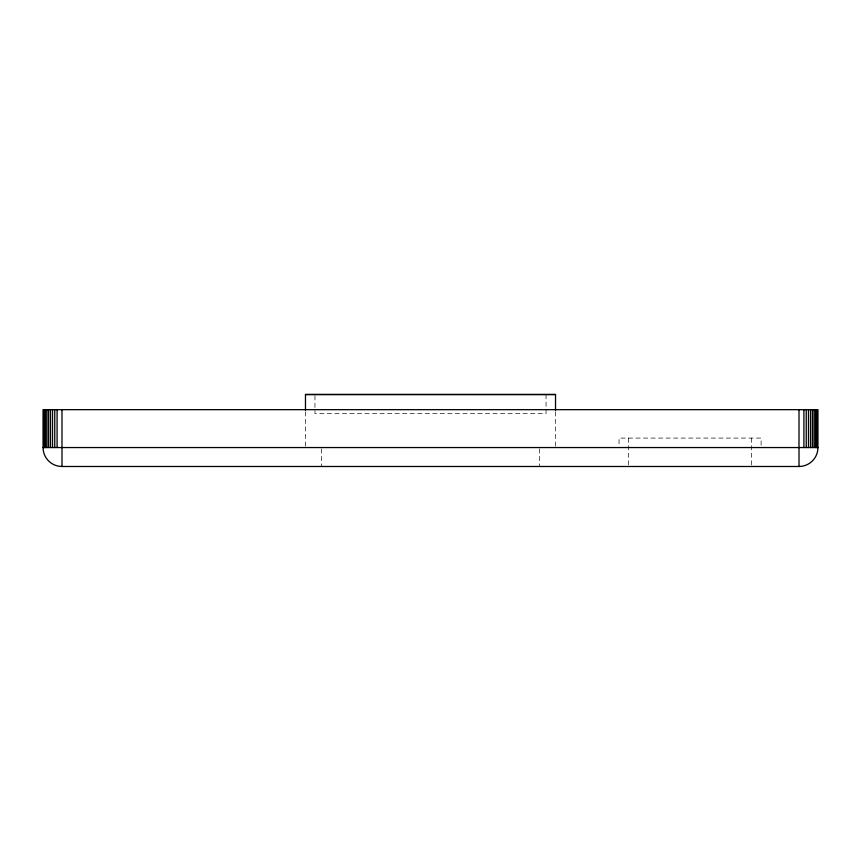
<?xml version="1.0" encoding="UTF-8"?>
<svg xmlns="http://www.w3.org/2000/svg" width="861" height="861" viewBox="0 0 861 861"><rect width="100%" height="100%" fill="white"/><g stroke="black" fill="none" stroke-linecap="round" stroke-linejoin="round"><path stroke-width="0.65" stroke-dasharray="4.3 3.23" d="M761.113 445.18L761.113 438.077L619.037 438.077L619.037 445.18M751.642 438.077L751.642 465.198M628.508 438.077L628.508 465.198M555.528 411.741L555.528 446.224M546.057 394.521L546.057 413.452L314.943 413.452L314.943 394.51M539.416 448.818L539.416 466.49M321.584 448.818L321.594 466.49M305.472 411.741L305.472 447.548"/><path stroke-width="1.29" d="M305.472 410.417L305.472 394.51L555.528 394.51L555.528 410.428M305.472 394.51L555.528 394.521M43.05 447.548L817.95 447.548L817.95 409.664L43.05 409.664L43.05 447.548A18.942 18.942 0 0 0 61.992 466.49L799.008 466.49A18.942 18.942 0 0 0 817.95 447.548M817.304 409.664L817.304 447.548M816.508 409.664L816.508 447.548M815.41 409.664L815.41 447.548M814.032 409.664L814.032 447.548M812.397 409.664L812.397 447.548M810.535 409.664L810.535 447.548M808.479 409.664L808.479 447.548M806.251 409.664L806.251 447.548M803.905 409.664L803.905 447.548M799.008 409.664L799.008 466.49M61.992 409.664L61.992 466.49M57.095 409.664L57.095 447.548M54.749 409.664L54.749 447.548M52.521 409.664L52.521 447.548M50.465 409.664L50.465 447.548M48.603 409.664L48.603 447.548M46.968 409.664L46.968 447.548M45.59 409.664L45.59 447.548M44.492 409.664L44.492 447.548M43.696 409.664L43.696 447.548"/></g></svg>
